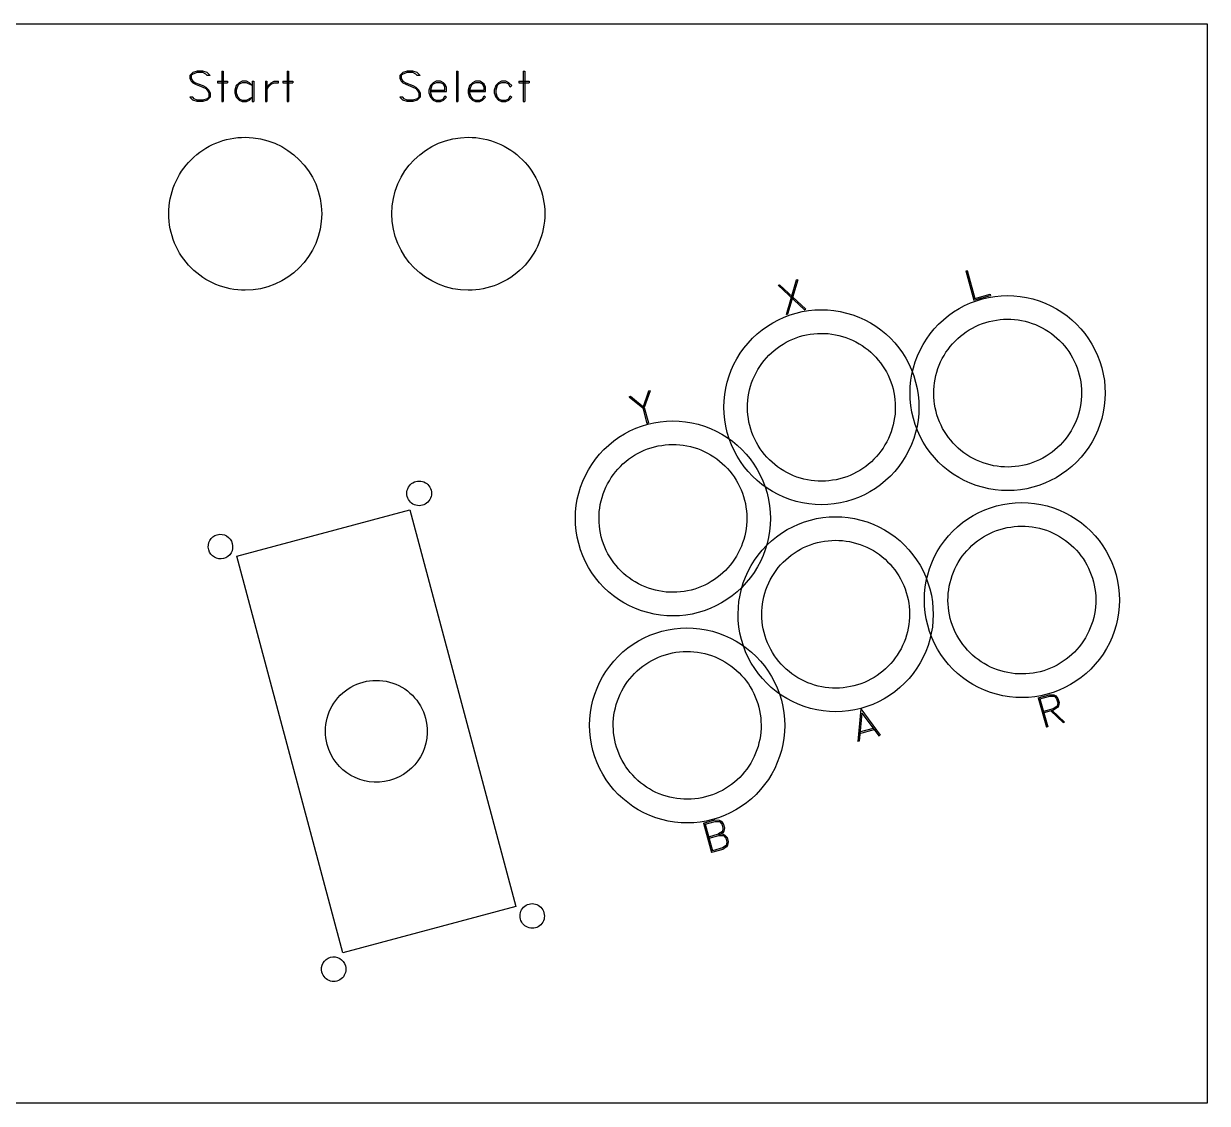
# Model space of a CAD drawing. Extents: x 10 to 3877, y -272 to 1728.
# Drawn here: x 3625.5 to 3855.5, y 761.3 to 971.1 of the extents above; entities that cross this region are included whole.
import ezdxf

# ---------------------------------------------------------------- set-up
doc = ezdxf.new("R2010")
doc.units = 0
doc.layers.add('Calque_1', color=7, linetype='CONTINUOUS')

msp = doc.modelspace()

# ---------------------------------------------------------------- linework, layer by layer
at = {"layer": 'Calque_1', "color": 7}
for p, q in [((3395.538436, 971.094959), (3855.538459, 971.094959)), ((3855.538459, 971.094959), (3855.538459, 761.294962)), ((3683.449309, 934.158727), (3683.449309, 934.158727)), ((3726.798163, 934.158741), (3726.798163, 934.158741)), ((3830.22891, 904.218091), (3830.22891, 904.218091)), ((3794.04531, 901.468445), (3794.04531, 901.468445)), ((3704.702761, 880.439363), (3704.702761, 880.439363)), ((3765.191153, 879.868826), (3765.191153, 879.868826)), ((3666.065806, 870.086622), (3666.065806, 870.086622)), ((3832.998785, 864.000139), (3832.998785, 864.000139)), ((3796.815187, 861.250485), (3796.815187, 861.250485)), ((3767.961029, 839.650869), (3767.961029, 839.650869)), ((3703.628485, 836.152258), (3703.628485, 836.152258)), ((3726.643942, 798.319978), (3726.643942, 798.319978)), ((3688.065432, 787.982898), (3688.065432, 787.982898)), ((3855.538459, 761.294962), (3395.538436, 761.294962))]:
    msp.add_line(p, q, dxfattribs=at)
at = {"layer": 'Calque_1', "color": 1}
for p, q in [((3658.394043, 961.592111), (3657.829598, 961.027666)), ((3659.240709, 961.874333), (3658.394043, 961.592111)), ((3659.240709, 961.592111), (3658.394043, 961.309888)), ((3660.369598, 961.874333), (3659.240709, 961.874333)), ((3660.369598, 961.592111), (3659.240709, 961.592111)), ((3661.216265, 961.592111), (3660.369598, 961.874333)), ((3660.934043, 961.309888), (3660.369598, 961.592111)), ((3661.780709, 961.027666), (3661.216265, 961.592111)), ((3664.038487, 961.874333), (3664.038487, 955.947666)), ((3664.038487, 961.874333), (3664.320709, 961.874333)), ((3664.320709, 961.874333), (3664.320709, 955.947666)), ((3676.738487, 961.874333), (3676.738487, 955.947666)), ((3676.738487, 961.874333), (3677.02071, 961.874333)), ((3677.02071, 961.874333), (3677.02071, 955.947666)), ((3699.202841, 961.592111), (3698.638396, 961.027666)), ((3700.049507, 961.874333), (3699.202841, 961.592111)), ((3700.049507, 961.592111), (3699.202841, 961.309888)), ((3701.178396, 961.874333), (3700.049507, 961.874333)), ((3701.178396, 961.592111), (3700.049507, 961.592111)), ((3702.025063, 961.592111), (3701.178396, 961.874333)), ((3701.742841, 961.309888), (3701.178396, 961.592111)), ((3702.589507, 961.027666), (3702.025063, 961.592111)), ((3709.645063, 961.874333), (3709.645063, 955.947666)), ((3709.645063, 961.874333), (3709.927285, 961.874333)), ((3709.927285, 961.874333), (3709.927285, 955.947666)), ((3722.627286, 961.874333), (3722.627286, 955.947666)), ((3722.627286, 961.874333), (3722.909508, 961.874333)), ((3722.909508, 961.874333), (3722.909508, 955.947666)), ((3657.829598, 961.027666), (3657.829598, 960.463222)), ((3657.829598, 960.463222), (3658.11182, 959.898777)), ((3658.394043, 961.309888), (3658.11182, 961.027666)), ((3658.11182, 961.027666), (3658.11182, 960.463222)), ((3658.11182, 960.463222), (3658.394043, 959.898777)), ((3658.11182, 959.898777), (3658.394043, 959.616555)), ((3658.394043, 959.898777), (3658.958487, 959.616555)), ((3658.394043, 959.616555), (3658.958487, 959.334333)), ((3658.958487, 959.616555), (3660.369598, 959.052111)), ((3658.958487, 959.334333), (3660.369598, 958.769888)), ((3661.216265, 961.027666), (3660.934043, 961.309888)), ((3661.780709, 961.027666), (3661.216265, 961.027666)), ((3663.19182, 959.898777), (3665.167376, 959.898777)), ((3663.19182, 959.898777), (3663.19182, 959.616555)), ((3663.19182, 959.616555), (3665.167376, 959.616555)), ((3665.167376, 959.898777), (3665.167376, 959.616555)), ((3667.425154, 959.616555), (3666.860709, 959.052111)), ((3667.425154, 959.334333), (3667.142932, 959.052111)), ((3667.989598, 959.898777), (3667.425154, 959.616555)), ((3667.989598, 959.616555), (3667.425154, 959.334333)), ((3668.836265, 959.898777), (3667.989598, 959.898777)), ((3668.836265, 959.616555), (3667.989598, 959.616555)), ((3669.400709, 959.616555), (3668.836265, 959.898777)), ((3669.965154, 959.052111), (3668.836265, 959.616555)), ((3669.965154, 959.052111), (3669.400709, 959.616555)), ((3669.965154, 959.898777), (3669.965154, 955.947666)), ((3669.965154, 959.898777), (3670.247376, 959.898777)), ((3670.247376, 959.898777), (3670.247376, 955.947666)), ((3672.505154, 959.898777), (3672.505154, 955.947666)), ((3672.505154, 959.898777), (3672.787376, 959.898777)), ((3672.787376, 959.898777), (3672.787376, 955.947666)), ((3673.069598, 959.052111), (3673.634043, 959.616555)), ((3673.069598, 958.769888), (3673.634043, 959.334333)), ((3673.634043, 959.616555), (3674.198487, 959.898777)), ((3673.634043, 959.334333), (3674.198487, 959.616555)), ((3674.198487, 959.898777), (3675.045154, 959.898777)), ((3674.198487, 959.616555), (3675.045154, 959.616555)), ((3675.045154, 959.616555), (3675.045154, 959.898777)), ((3675.891821, 959.898777), (3677.867376, 959.898777)), ((3675.891821, 959.898777), (3675.891821, 959.616555)), ((3675.891821, 959.616555), (3677.867376, 959.616555)), ((3677.867376, 959.898777), (3677.867376, 959.616555)), ((3698.638396, 961.027666), (3698.638396, 960.463222)), ((3698.638396, 960.463222), (3698.920618, 959.898777)), ((3699.202841, 961.309888), (3698.920618, 961.027666)), ((3698.920618, 961.027666), (3698.920618, 960.463222)), ((3698.920618, 960.463222), (3699.202841, 959.898777)), ((3698.920618, 959.898777), (3699.202841, 959.616555)), ((3699.202841, 959.898777), (3699.767285, 959.616555)), ((3699.202841, 959.616555), (3699.767285, 959.334333)), ((3699.767285, 959.616555), (3701.178396, 959.052111)), ((3699.767285, 959.334333), (3701.178396, 958.769888)), ((3702.025063, 961.027666), (3701.742841, 961.309888)), ((3702.589507, 961.027666), (3702.025063, 961.027666)), ((3705.129507, 959.616555), (3704.565063, 959.052111)), ((3705.129507, 959.334333), (3704.847285, 959.052111)), ((3705.693952, 959.898777), (3705.129507, 959.616555)), ((3705.693952, 959.616555), (3705.129507, 959.334333)), ((3706.540619, 959.898777), (3705.693952, 959.898777)), ((3706.540619, 959.616555), (3705.693952, 959.616555)), ((3707.105063, 959.616555), (3706.540619, 959.898777)), ((3707.105063, 959.334333), (3706.540619, 959.616555)), ((3707.387285, 959.334333), (3707.105063, 959.616555)), ((3707.387285, 958.769888), (3707.105063, 959.334333)), ((3707.669508, 958.769888), (3707.387285, 959.334333)), ((3712.749508, 959.616555), (3712.185063, 959.052111)), ((3712.749508, 959.334333), (3712.467285, 959.052111)), ((3713.313952, 959.898777), (3712.749508, 959.616555)), ((3713.313952, 959.616555), (3712.749508, 959.334333)), ((3714.160619, 959.898777), (3713.313952, 959.898777)), ((3714.160619, 959.616555), (3713.313952, 959.616555)), ((3714.725063, 959.616555), (3714.160619, 959.898777)), ((3714.725063, 959.334333), (3714.160619, 959.616555)), ((3715.007286, 959.334333), (3714.725063, 959.616555)), ((3715.007286, 958.769888), (3714.725063, 959.334333)), ((3715.289508, 958.769888), (3715.007286, 959.334333)), ((3717.829508, 959.616555), (3717.265063, 959.052111)), ((3717.829508, 959.334333), (3717.547286, 959.052111)), ((3718.393952, 959.898777), (3717.829508, 959.616555)), ((3718.393952, 959.616555), (3717.829508, 959.334333)), ((3719.240619, 959.898777), (3718.393952, 959.898777)), ((3719.240619, 959.616555), (3718.393952, 959.616555)), ((3719.805063, 959.616555), (3719.240619, 959.898777)), ((3719.805063, 959.334333), (3719.240619, 959.616555)), ((3720.369508, 959.052111), (3719.805063, 959.616555)), ((3720.087286, 958.769888), (3719.805063, 959.334333)), ((3721.780619, 959.898777), (3723.756175, 959.898777)), ((3721.780619, 959.898777), (3721.780619, 959.616555)), ((3721.780619, 959.616555), (3723.756175, 959.616555)), ((3723.756175, 959.898777), (3723.756175, 959.616555)), ((3660.369598, 959.052111), (3660.934043, 958.769888)), ((3660.369598, 958.769888), (3660.934043, 958.487666)), ((3660.934043, 958.769888), (3661.498487, 958.205444)), ((3660.934043, 958.487666), (3661.216265, 958.205444)), ((3661.216265, 958.205444), (3661.498487, 957.640999)), ((3661.498487, 958.205444), (3661.780709, 957.640999)), ((3661.498487, 957.640999), (3661.498487, 956.794333)), ((3661.780709, 957.640999), (3661.780709, 956.794333)), ((3666.860709, 959.052111), (3666.578487, 958.205444)), ((3666.578487, 958.205444), (3666.578487, 957.640999)), ((3666.578487, 957.640999), (3666.860709, 956.794333)), ((3667.142932, 959.052111), (3666.860709, 958.205444)), ((3666.860709, 958.205444), (3666.860709, 957.640999)), ((3666.860709, 957.640999), (3667.142932, 956.794333)), ((3672.787376, 958.205444), (3673.069598, 959.052111)), ((3672.787376, 958.205444), (3673.069598, 958.769888)), ((3701.178396, 959.052111), (3701.742841, 958.769888)), ((3701.178396, 958.769888), (3701.742841, 958.487666)), ((3701.742841, 958.769888), (3702.307285, 958.205444)), ((3701.742841, 958.487666), (3702.025063, 958.205444)), ((3702.025063, 958.205444), (3702.307285, 957.640999)), ((3702.307285, 958.205444), (3702.589507, 957.640999)), ((3702.307285, 957.640999), (3702.307285, 956.794333)), ((3702.589507, 957.640999), (3702.589507, 956.794333)), ((3704.565063, 959.052111), (3704.282841, 958.205444)), ((3704.282841, 958.205444), (3704.282841, 957.640999)), ((3704.282841, 957.640999), (3704.565063, 956.794333)), ((3704.847285, 959.052111), (3704.565063, 958.205444)), ((3704.565063, 958.205444), (3707.387285, 958.205444)), ((3704.565063, 958.205444), (3704.565063, 957.640999)), ((3704.565063, 957.923222), (3707.669508, 957.923222)), ((3704.565063, 957.640999), (3704.847285, 956.794333)), ((3707.105063, 956.512111), (3707.387285, 957.076555)), ((3707.387285, 958.205444), (3707.387285, 958.769888)), ((3707.387285, 957.076555), (3707.669508, 956.794333)), ((3707.669508, 957.923222), (3707.669508, 958.769888)), ((3712.185063, 959.052111), (3711.902841, 958.205444)), ((3711.902841, 958.205444), (3711.902841, 957.640999)), ((3711.902841, 957.640999), (3712.185063, 956.794333)), ((3712.467285, 959.052111), (3712.185063, 958.205444)), ((3712.185063, 958.205444), (3715.007286, 958.205444)), ((3712.185063, 958.205444), (3712.185063, 957.640999)), ((3712.185063, 957.923222), (3715.289508, 957.923222)), ((3712.185063, 957.640999), (3712.467285, 956.794333)), ((3714.725063, 956.512111), (3715.007286, 957.076555)), ((3715.007286, 958.205444), (3715.007286, 958.769888)), ((3715.007286, 957.076555), (3715.289508, 956.794333)), ((3715.289508, 957.923222), (3715.289508, 958.769888)), ((3717.265063, 959.052111), (3716.982841, 958.205444)), ((3716.982841, 958.205444), (3716.982841, 957.640999)), ((3716.982841, 957.640999), (3717.265063, 956.794333)), ((3717.547286, 959.052111), (3717.265063, 958.205444)), ((3717.265063, 958.205444), (3717.265063, 957.640999)), ((3717.265063, 957.640999), (3717.547286, 956.794333)), ((3719.805063, 956.512111), (3720.087286, 957.076555)), ((3720.369508, 959.052111), (3720.087286, 958.769888)), ((3720.087286, 957.076555), (3720.369508, 956.794333)), ((3658.394043, 956.794333), (3657.829598, 956.794333)), ((3658.394043, 956.229888), (3657.829598, 956.794333)), ((3658.676265, 956.512111), (3658.394043, 956.794333)), ((3659.240709, 955.947666), (3658.394043, 956.229888)), ((3659.240709, 956.229888), (3658.676265, 956.512111)), ((3660.369598, 956.229888), (3659.240709, 956.229888)), ((3660.369598, 955.947666), (3659.240709, 955.947666)), ((3661.216265, 956.512111), (3660.369598, 956.229888)), ((3661.216265, 956.229888), (3660.369598, 955.947666)), ((3661.498487, 956.794333), (3661.216265, 956.512111)), ((3661.780709, 956.794333), (3661.216265, 956.229888)), ((3664.038487, 955.947666), (3664.320709, 955.947666)), ((3666.860709, 956.794333), (3667.425154, 956.229888)), ((3667.142932, 956.794333), (3667.425154, 956.512111)), ((3667.425154, 956.512111), (3667.989598, 956.229888)), ((3667.425154, 956.229888), (3667.989598, 955.947666)), ((3667.989598, 956.229888), (3668.836265, 956.229888)), ((3667.989598, 955.947666), (3668.836265, 955.947666)), ((3668.836265, 956.229888), (3669.965154, 956.794333)), ((3668.836265, 955.947666), (3669.400709, 956.229888)), ((3669.400709, 956.229888), (3669.965154, 956.794333)), ((3669.965154, 955.947666), (3670.247376, 955.947666)), ((3672.505154, 955.947666), (3672.787376, 955.947666)), ((3676.738487, 955.947666), (3677.02071, 955.947666)), ((3699.202841, 956.794333), (3698.638396, 956.794333)), ((3699.202841, 956.229888), (3698.638396, 956.794333)), ((3699.485063, 956.512111), (3699.202841, 956.794333)), ((3700.049507, 955.947666), (3699.202841, 956.229888)), ((3700.049507, 956.229888), (3699.485063, 956.512111)), ((3701.178396, 956.229888), (3700.049507, 956.229888)), ((3701.178396, 955.947666), (3700.049507, 955.947666)), ((3702.025063, 956.512111), (3701.178396, 956.229888)), ((3702.025063, 956.229888), (3701.178396, 955.947666)), ((3702.307285, 956.794333), (3702.025063, 956.512111)), ((3702.589507, 956.794333), (3702.025063, 956.229888)), ((3704.565063, 956.794333), (3705.129507, 956.229888)), ((3704.847285, 956.794333), (3705.129507, 956.512111)), ((3705.129507, 956.512111), (3705.693952, 956.229888)), ((3705.129507, 956.229888), (3705.693952, 955.947666)), ((3705.693952, 956.229888), (3706.540619, 956.229888)), ((3705.693952, 955.947666), (3706.540619, 955.947666)), ((3706.540619, 956.229888), (3707.105063, 956.512111)), ((3706.540619, 955.947666), (3707.105063, 956.229888)), ((3707.105063, 956.229888), (3707.669508, 956.794333)), ((3709.645063, 955.947666), (3709.927285, 955.947666)), ((3712.185063, 956.794333), (3712.749508, 956.229888)), ((3712.467285, 956.794333), (3712.749508, 956.512111)), ((3712.749508, 956.512111), (3713.313952, 956.229888)), ((3712.749508, 956.229888), (3713.313952, 955.947666)), ((3713.313952, 956.229888), (3714.160619, 956.229888)), ((3713.313952, 955.947666), (3714.160619, 955.947666)), ((3714.160619, 956.229888), (3714.725063, 956.512111)), ((3714.160619, 955.947666), (3714.725063, 956.229888)), ((3714.725063, 956.229888), (3715.289508, 956.794333)), ((3717.265063, 956.794333), (3717.829508, 956.229888)), ((3717.547286, 956.794333), (3717.829508, 956.512111)), ((3717.829508, 956.512111), (3718.393952, 956.229888)), ((3717.829508, 956.229888), (3718.393952, 955.947666)), ((3718.393952, 956.229888), (3719.240619, 956.229888)), ((3718.393952, 955.947666), (3719.240619, 955.947666)), ((3719.240619, 956.229888), (3719.805063, 956.512111)), ((3719.240619, 955.947666), (3719.805063, 956.229888)), ((3719.805063, 956.229888), (3720.369508, 956.794333)), ((3722.627286, 955.947666), (3722.909508, 955.947666)), ((3808.585428, 923.074743), (3808.857449, 923.149969)), ((3808.585428, 923.074743), (3810.166198, 917.36278)), ((3808.857449, 923.149969), (3810.362942, 917.710004)), ((3772.129568, 920.25207), (3777.246301, 915.518667)), ((3772.129581, 920.252018), (3772.401603, 920.327244)), ((3772.401603, 920.327244), (3777.518336, 915.593841)), ((3775.665571, 921.230589), (3773.710351, 914.540058)), ((3775.93755, 921.305862), (3773.982332, 914.615327)), ((3775.937565, 921.305807), (3775.665571, 921.230589)), ((3810.166704, 917.362854), (3813.430684, 918.266156)), ((3810.362942, 917.710004), (3813.354915, 918.538026)), ((3813.354915, 918.538026), (3813.430684, 918.266156)), ((3777.246301, 915.518667), (3777.518322, 915.593893)), ((3773.982332, 914.615327), (3773.710337, 914.540109)), ((3746.973777, 899.661285), (3745.822525, 896.414381)), ((3747.245757, 899.736555), (3746.094532, 896.489658)), ((3747.245771, 899.736504), (3746.973777, 899.661285)), ((3743.165807, 898.607448), (3743.437801, 898.682666)), ((3743.165821, 898.607504), (3745.822539, 896.414437)), ((3743.437801, 898.682666), (3746.094546, 896.489606)), ((3745.822539, 896.414437), (3746.650536, 893.422449)), ((3746.094532, 896.489658), (3746.92253, 893.497667)), ((3746.650536, 893.422449), (3746.92253, 893.497667)), ((3822.676071, 840.10257), (3824.256815, 834.390599)), ((3822.676072, 840.102566), (3824.852051, 840.704761)), ((3823.023355, 839.905852), (3824.528823, 834.465874)), ((3823.023411, 839.905863), (3824.927383, 840.432775)), ((3824.852051, 840.704761), (3825.743324, 840.658585)), ((3824.927383, 840.432775), (3825.818656, 840.386603)), ((3825.743324, 840.658585), (3826.090582, 840.461856)), ((3825.818656, 840.386603), (3826.241192, 839.917874)), ((3826.090582, 840.461856), (3826.513145, 839.993135)), ((3826.241192, 839.917874), (3826.467132, 839.101914)), ((3826.513145, 839.993135), (3826.739085, 839.177174)), ((3788.203375, 837.923659), (3787.60814, 831.609495)), ((3788.203375, 837.923659), (3791.960126, 832.813883)), ((3825.604961, 837.98482), (3823.700989, 837.457908)), ((3825.680184, 837.712809), (3823.776186, 837.185885)), ((3825.136224, 837.562267), (3827.520962, 835.29393)), ((3825.408257, 837.637559), (3827.792969, 835.36921)), ((3826.345679, 838.482641), (3825.604961, 837.98482)), ((3826.420903, 838.210625), (3825.680184, 837.712809)), ((3826.467132, 839.101914), (3826.345679, 838.482641)), ((3826.617633, 838.557902), (3826.420903, 838.210625)), ((3826.739085, 839.177174), (3826.617633, 838.557902)), ((3788.429181, 837.107657), (3787.880148, 831.684771)), ((3788.429182, 837.107653), (3791.68812, 832.738603)), ((3827.520962, 835.29393), (3827.792969, 835.36921)), ((3787.775795, 833.120046), (3791.039777, 834.023337)), ((3787.972499, 833.46731), (3790.692493, 834.220057)), ((3791.68812, 832.738603), (3791.960126, 832.813883)), ((3824.528823, 834.465874), (3824.256816, 834.390595)), ((3787.880148, 831.684771), (3787.608141, 831.609491)), ((3757.632754, 815.75181), (3759.808734, 816.354)), ((3757.632754, 815.75181), (3759.213498, 810.039837)), ((3757.980011, 815.555084), (3759.410228, 810.387113)), ((3757.980121, 815.555111), (3759.884121, 816.082028)), ((3759.808734, 816.354), (3760.700008, 816.307823)), ((3759.884121, 816.082028), (3760.775394, 816.035853)), ((3760.700008, 816.307823), (3761.047265, 816.111097)), ((3760.775394, 816.035853), (3761.19793, 815.567126)), ((3761.047265, 816.111097), (3761.469828, 815.642377)), ((3761.19793, 815.567126), (3761.42387, 814.751165)), ((3761.42387, 814.751165), (3761.302418, 814.131891)), ((3761.574316, 814.207141), (3761.377586, 813.859866)), ((3761.469828, 815.642377), (3761.695769, 814.826413)), ((3761.695769, 814.826413), (3761.574316, 814.207141)), ((3758.6577, 813.107154), (3760.5617, 813.634071)), ((3758.732842, 812.835116), (3760.636842, 813.362033)), ((3761.302418, 814.131891), (3760.5617, 813.634071)), ((3760.5617, 813.634071), (3761.452972, 813.587899)), ((3760.636842, 813.362033), (3761.528115, 813.315858)), ((3761.377586, 813.859866), (3760.636868, 813.362046)), ((3761.452972, 813.587899), (3761.800231, 813.391167)), ((3761.528115, 813.315858), (3761.95065, 812.847134)), ((3761.800231, 813.391167), (3762.222793, 812.92245)), ((3761.95065, 812.847134), (3762.176591, 812.03117)), ((3762.176591, 812.03117), (3762.055139, 811.411896)), ((3762.222793, 812.92245), (3762.448462, 812.106413)), ((3762.448462, 812.106413), (3762.327009, 811.487142)), ((3761.389588, 810.642053), (3759.213581, 810.039856)), ((3761.314421, 810.914076), (3759.410421, 810.387158)), ((3762.055139, 811.411896), (3761.314421, 810.914076)), ((3762.130305, 811.139876), (3761.389588, 810.642053)), ((3762.327009, 811.487142), (3762.130305, 811.139876))]:
    msp.add_line(p, q, dxfattribs=at)
at = {"layer": 'Calque_1', "color": 3}
for p, q in [((3835.036976, 904.210488), (3835.036976, 904.210488)), ((3798.85346, 901.460854), (3798.85346, 901.460854)), ((3769.999274, 879.861226), (3769.999274, 879.861226)), ((3666.929557, 867.628273), (3700.547425, 876.636154)), ((3700.547425, 876.636154), (3721.202163, 799.551622)), ((3687.584295, 790.543741), (3666.929557, 867.628273)), ((3837.806828, 863.992511), (3837.806828, 863.992511)), ((3801.623308, 861.242891), (3801.623308, 861.242891)), ((3772.769154, 839.643262), (3772.769154, 839.643262)), ((3721.202163, 799.551622), (3687.584295, 790.543741))]:
    msp.add_line(p, q, dxfattribs=at)
at = {"layer": 'Calque_1', "color": 7}
for points in [[(3658.081706, 944.666344), (3660.868498, 947.453138), (3664.6482, 949.018743), (3668.589321, 949.018743)], [(3668.589321, 949.018743), (3676.796271, 949.018731), (3683.449312, 942.365678), (3683.449309, 934.158727)], [(3697.078159, 934.158741), (3697.078158, 942.365688), (3703.7312, 949.018736), (3711.938147, 949.018741)], [(3711.938147, 949.018741), (3715.879267, 949.018746), (3719.658971, 947.453145), (3722.445765, 944.666354)], [(3653.729313, 934.158727), (3653.729311, 938.099847), (3655.294914, 941.87955), (3658.081706, 944.666344)], [(3722.445765, 944.666354), (3725.232559, 941.879563), (3726.798164, 938.099861), (3726.798163, 934.158741)], [(3658.081707, 923.651112), (3655.294915, 926.437905), (3653.729312, 930.217607), (3653.729313, 934.158727)], [(3683.449309, 934.158727), (3683.44931, 925.951777), (3676.79627, 919.298726), (3668.589321, 919.298714)], [(3711.938147, 919.298739), (3703.731199, 919.298744), (3697.078156, 925.951793), (3697.078159, 934.158741)], [(3726.798163, 934.158741), (3726.798165, 930.217621), (3725.23256, 926.437918), (3722.445766, 923.651126)], [(3668.589321, 919.298714), (3664.648201, 919.298714), (3660.868499, 920.864319), (3658.081707, 923.651112)], [(3722.445766, 923.651126), (3719.658972, 920.864335), (3715.879267, 919.298734), (3711.938147, 919.298739)], [(3811.820558, 912.802017), (3815.399956, 914.104825), (3819.35029, 913.932359), (3822.802528, 912.32256)], [(3775.636962, 910.052352), (3779.216358, 911.355159), (3783.166688, 911.182694), (3786.618924, 909.572899)], [(3803.715999, 905.375654), (3805.325824, 908.827903), (3808.241124, 911.499248), (3811.820558, 912.802017)], [(3822.802528, 912.32256), (3826.254766, 910.71276), (3828.926117, 907.797495), (3830.22891, 904.218091)], [(3767.53239, 902.626001), (3769.14222, 906.078247), (3772.057525, 908.749589), (3775.636962, 910.052352)], [(3786.618924, 909.572899), (3790.07116, 907.963103), (3792.742512, 905.047844), (3794.04531, 901.468445)], [(3803.236509, 894.393632), (3801.933697, 897.97305), (3802.106175, 901.923406), (3803.715999, 905.375654)], [(3830.22891, 904.218091), (3831.531716, 900.638671), (3831.359231, 896.688315), (3829.7494, 893.236069)], [(3767.052882, 891.643976), (3765.750075, 895.223397), (3765.92256, 899.173754), (3767.53239, 902.626001)], [(3794.04531, 901.468445), (3795.348116, 897.889025), (3795.175631, 893.938668), (3793.5658, 890.486422)], [(3810.662882, 886.289187), (3807.210652, 887.898983), (3804.539306, 890.814239), (3803.236509, 894.393632)], [(3829.7494, 893.236069), (3828.13957, 889.783823), (3825.224265, 887.112483), (3821.644828, 885.80972)], [(3774.479268, 883.539525), (3771.027032, 885.14932), (3768.355681, 888.064578), (3767.052882, 891.643976)], [(3793.5658, 890.486422), (3791.95597, 887.034176), (3789.040665, 884.362835), (3785.461229, 883.060072)], [(3738.67824, 881.026388), (3740.288065, 884.478638), (3743.203366, 887.149984), (3746.782801, 888.452752)], [(3746.782801, 888.452752), (3750.362199, 889.755561), (3754.312534, 889.583095), (3757.764772, 887.973296)], [(3757.764772, 887.973296), (3761.21701, 886.363496), (3763.88836, 883.44823), (3765.191153, 879.868826)], [(3821.644828, 885.80972), (3818.065436, 884.506922), (3814.115112, 884.679391), (3810.662882, 886.289187)], [(3785.461229, 883.060072), (3781.881834, 881.757266), (3777.931504, 881.92973), (3774.479268, 883.539525)], [(3700.066317, 879.197031), (3699.844396, 880.025252), (3700.081183, 880.908954), (3700.687483, 881.515253)], [(3700.687483, 881.515253), (3701.293783, 882.121553), (3702.177484, 882.35834), (3703.005705, 882.136419)], [(3703.005705, 882.136419), (3703.833926, 881.914498), (3704.48084, 881.267584), (3704.702761, 880.439363)], [(3738.198753, 870.044364), (3736.895939, 873.623782), (3737.068416, 877.574139), (3738.67824, 881.026388)], [(3701.763374, 877.499975), (3700.935153, 877.721896), (3700.288239, 878.368811), (3700.066317, 879.197031)], [(3704.702761, 880.439363), (3704.924683, 879.611142), (3704.687896, 878.727441), (3704.081596, 878.121141)], [(3765.191153, 879.868826), (3766.493968, 876.289403), (3766.321488, 872.339041), (3764.711658, 868.88679)], [(3704.081596, 878.121141), (3703.475296, 877.514841), (3702.591595, 877.278054), (3701.763374, 877.499975)], [(3661.487697, 868.859921), (3661.144637, 870.14024), (3661.891376, 871.452749), (3663.155586, 871.791493)], [(3663.155586, 871.791493), (3664.419796, 872.130237), (3665.722745, 871.36694), (3666.065806, 870.086622)], [(3806.485877, 865.157688), (3808.095702, 868.609937), (3811.011002, 871.281283), (3814.590436, 872.584051)], [(3814.590436, 872.584051), (3818.169832, 873.886859), (3822.120164, 873.714394), (3825.572401, 872.104598)], [(3825.572401, 872.104598), (3829.024637, 870.494801), (3831.695989, 867.579539), (3832.998785, 864.000139)], [(3666.065806, 870.086622), (3666.408866, 868.806303), (3665.662127, 867.493794), (3664.397917, 867.15505)], [(3745.625122, 861.939902), (3742.17289, 863.549702), (3739.501544, 866.464965), (3738.198753, 870.044364)], [(3770.302261, 862.408038), (3771.91209, 865.860289), (3774.827398, 868.531633), (3778.406838, 869.834398)], [(3778.406838, 869.834398), (3781.986234, 871.137204), (3785.936565, 870.964739), (3789.388802, 869.354942)], [(3664.397917, 867.15505), (3663.133707, 866.816306), (3661.830758, 867.579603), (3661.487697, 868.859921)], [(3764.711658, 868.88679), (3763.101828, 865.434538), (3760.186519, 862.763193), (3756.607078, 861.46043)], [(3789.388802, 869.354942), (3792.841038, 867.745146), (3795.512389, 864.829885), (3796.815187, 861.250485)], [(3806.006387, 854.175666), (3804.703575, 857.755084), (3804.876053, 861.70544), (3806.485877, 865.157688)], [(3832.998785, 864.000139), (3834.301597, 860.420717), (3834.129117, 856.470356), (3832.519287, 853.018105)], [(3756.607078, 861.46043), (3753.027682, 860.15763), (3749.077353, 860.330101), (3745.625122, 861.939902)], [(3769.822762, 851.426005), (3768.51995, 855.005427), (3768.692431, 858.955788), (3770.302261, 862.408038)], [(3796.815187, 861.250485), (3798.117989, 857.671065), (3797.945503, 853.720711), (3796.335672, 850.268467)], [(3813.432759, 846.071216), (3809.980528, 847.681013), (3807.309182, 850.596271), (3806.006387, 854.175666)], [(3777.249151, 843.321568), (3773.796917, 844.931359), (3771.125564, 847.846612), (3769.822762, 851.426005)], [(3832.519287, 853.018105), (3830.909457, 849.565855), (3827.994149, 846.89451), (3824.414708, 845.591747)], [(3749.55268, 848.234781), (3753.132076, 849.537589), (3757.082408, 849.365125), (3760.534645, 847.755328)], [(3796.335672, 850.268467), (3794.725841, 846.816223), (3791.810538, 844.144883), (3788.231103, 842.842121)], [(3741.448121, 840.808419), (3743.057945, 844.260667), (3745.973246, 846.932013), (3749.55268, 848.234781)], [(3760.534645, 847.755328), (3763.986882, 846.145532), (3766.658233, 843.23027), (3767.961029, 839.650869)], [(3824.414708, 845.591747), (3820.835315, 844.288948), (3816.884989, 844.461418), (3813.432759, 846.071216)], [(3687.065463, 840.590307), (3689.566449, 843.091294), (3693.211717, 844.06804), (3696.628128, 843.152616)], [(3696.628128, 843.152616), (3700.04454, 842.237191), (3702.713061, 839.56867), (3703.628485, 836.152258)], [(3788.231103, 842.842121), (3784.651711, 841.539315), (3780.701385, 841.711777), (3777.249151, 843.321568)], [(3684.503154, 831.027641), (3683.58773, 834.444053), (3684.564476, 838.08932), (3687.065463, 840.590307)], [(3740.968631, 829.826396), (3739.665819, 833.405814), (3739.838296, 837.356171), (3741.448121, 840.808419)], [(3767.961029, 839.650869), (3769.263843, 836.071447), (3769.091363, 832.121085), (3767.481533, 828.668835)], [(3703.628485, 836.152258), (3705.043608, 830.870944), (3701.909442, 825.44241), (3696.628128, 824.027286)], [(3696.628128, 824.027286), (3691.346814, 822.612162), (3685.918279, 825.746328), (3684.503154, 831.027641)], [(3748.395002, 821.721944), (3744.942771, 823.331742), (3742.271426, 826.247001), (3740.968631, 829.826396)], [(3767.481533, 828.668835), (3765.871703, 825.216584), (3762.956394, 822.545239), (3759.376953, 821.242476)], [(3759.376953, 821.242476), (3755.797559, 819.939677), (3751.847233, 820.112146), (3748.395002, 821.721944)], [(3722.065834, 797.093278), (3721.843913, 797.921499), (3722.075141, 798.803711), (3722.672416, 799.407592)], [(3722.672416, 799.407592), (3723.269691, 800.011474), (3724.142273, 800.245282), (3724.96147, 800.020943)], [(3724.96147, 800.020943), (3725.780666, 799.796603), (3726.422021, 799.148199), (3726.643942, 798.319978)], [(3726.643942, 798.319978), (3726.865863, 797.491758), (3726.634636, 796.609546), (3726.03736, 796.005664)], [(3723.748306, 795.392314), (3722.92911, 795.616653), (3722.287755, 796.265057), (3722.065834, 797.093278)], [(3726.03736, 796.005664), (3725.440085, 795.401783), (3724.567503, 795.167975), (3723.748306, 795.392314)], [(3683.487324, 786.756197), (3683.144264, 788.036516), (3683.891003, 789.349025), (3685.155213, 789.687769)], [(3685.155213, 789.687769), (3686.419422, 790.026513), (3687.722371, 789.263216), (3688.065432, 787.982898)], [(3685.169796, 785.055233), (3684.3506, 785.279573), (3683.709245, 785.927977), (3683.487324, 786.756197)], [(3688.065432, 787.982898), (3688.287353, 787.154677), (3688.056126, 786.272465), (3687.45885, 785.668584)], [(3687.45885, 785.668584), (3686.861575, 785.064702), (3685.988993, 784.830894), (3685.169796, 785.055233)]]:
    msp.add_open_spline(points, degree=3, dxfattribs=at)
at = {"layer": 'Calque_1', "color": 3}
for points in [[(3803.333004, 912.705541), (3808.120246, 917.492784), (3815.097805, 919.362416), (3821.6373, 917.610163)], [(3767.149488, 909.955907), (3771.936731, 914.74315), (3778.914289, 916.612781), (3785.453784, 914.860529)], [(3821.6373, 917.610163), (3828.176796, 915.857911), (3833.284723, 910.749984), (3835.036976, 904.210488)], [(3785.453784, 914.860529), (3791.99328, 913.108276), (3797.101207, 908.000349), (3798.85346, 901.460854)], [(3798.428382, 894.401245), (3796.67613, 900.94074), (3798.545761, 907.918298), (3803.333004, 912.705541)], [(3762.244867, 891.65161), (3760.492614, 898.191105), (3762.362245, 905.168664), (3767.149488, 909.955907)], [(3835.036976, 904.210488), (3836.789228, 897.670993), (3834.919597, 890.693434), (3830.132354, 885.906191)], [(3798.85346, 901.460854), (3800.605712, 894.921358), (3798.736081, 887.9438), (3793.948839, 883.156557)], [(3738.295306, 888.356278), (3743.082548, 893.143521), (3750.060105, 895.013152), (3756.5996, 893.2609)], [(3756.5996, 893.2609), (3763.139095, 891.508647), (3768.247021, 886.400721), (3769.999274, 879.861226)], [(3811.828058, 881.00157), (3805.288562, 882.753822), (3800.180635, 887.861749), (3798.428382, 894.401245)], [(3775.644542, 878.251935), (3769.105047, 880.004187), (3763.997119, 885.112115), (3762.244867, 891.65161)], [(3733.390685, 870.051984), (3731.638433, 876.591478), (3733.508063, 883.569036), (3738.295306, 888.356278)], [(3830.132354, 885.906191), (3825.345112, 881.118949), (3818.367553, 879.249317), (3811.828058, 881.00157)], [(3793.948839, 883.156557), (3789.161596, 878.369314), (3782.184037, 876.499683), (3775.644542, 878.251935)], [(3769.999274, 879.861226), (3771.751526, 873.321732), (3769.881895, 866.344174), (3765.094653, 861.556932)], [(3806.102856, 872.487564), (3810.890098, 877.274807), (3817.867657, 879.144439), (3824.407152, 877.392186)], [(3769.919336, 869.737944), (3774.706579, 874.525187), (3781.684137, 876.394819), (3788.223632, 874.642566)], [(3824.407152, 877.392186), (3830.946648, 875.639934), (3836.054575, 870.532007), (3837.806828, 863.992511)], [(3788.223632, 874.642566), (3794.763128, 872.890314), (3799.871055, 867.782387), (3801.623308, 861.242891)], [(3801.198234, 854.183268), (3799.445982, 860.722763), (3801.315613, 867.700321), (3806.102856, 872.487564)], [(3746.790359, 856.65231), (3740.250864, 858.404562), (3735.142937, 863.512489), (3733.390685, 870.051984)], [(3765.014715, 851.433648), (3763.262462, 857.973143), (3765.132093, 864.950701), (3769.919336, 869.737944)], [(3837.806828, 863.992511), (3839.55908, 857.453016), (3837.689449, 850.475457), (3832.902206, 845.688214)], [(3765.094653, 861.556932), (3760.307411, 856.769689), (3753.329853, 854.900058), (3746.790359, 856.65231)], [(3801.623308, 861.242891), (3803.375561, 854.703396), (3801.505929, 847.725837), (3796.718687, 842.938594)], [(3741.065182, 848.138315), (3745.852425, 852.925558), (3752.829983, 854.79519), (3759.369478, 853.042937)], [(3814.59791, 840.783593), (3808.058414, 842.535845), (3802.950487, 847.643772), (3801.198234, 854.183268)], [(3759.369478, 853.042937), (3765.908974, 851.290685), (3771.016901, 846.182758), (3772.769154, 839.643262)], [(3778.41439, 838.033973), (3771.874895, 839.786225), (3766.766967, 844.894152), (3765.014715, 851.433648)], [(3736.160561, 829.834019), (3734.408308, 836.373514), (3736.277939, 843.351072), (3741.065182, 848.138315)], [(3832.902206, 845.688214), (3828.114964, 840.900971), (3821.137405, 839.03134), (3814.59791, 840.783593)], [(3796.718687, 842.938594), (3791.931444, 838.151352), (3784.953885, 836.28172), (3778.41439, 838.033973)], [(3772.769154, 839.643262), (3774.521406, 833.103767), (3772.651775, 826.126208), (3767.864533, 821.338965)], [(3749.560236, 816.434344), (3743.020741, 818.186596), (3737.912813, 823.294523), (3736.160561, 829.834019)], [(3767.864533, 821.338965), (3763.07729, 816.551722), (3756.099731, 814.682091), (3749.560236, 816.434344)]]:
    msp.add_open_spline(points, degree=3, dxfattribs=at)

doc.saveas('drawing.dxf')
